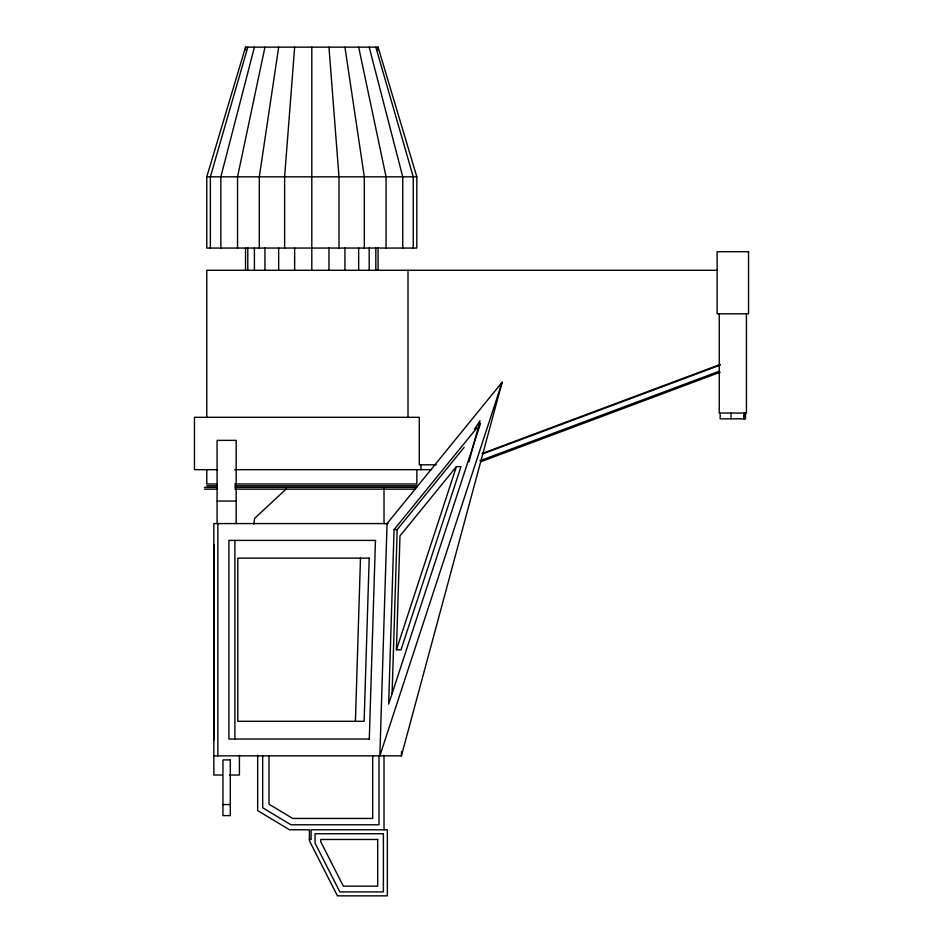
<?xml version="1.0" encoding="UTF-8"?>
<svg xmlns="http://www.w3.org/2000/svg" width="943" height="943" viewBox="0 0 943 943"><rect width="100%" height="100%" fill="white"/><g stroke="black" fill="none" stroke-linecap="round" stroke-linejoin="round"><path stroke-width="1.41" d="M355.417 721.301L360.485 558.126M369.291 739.017L375.455 540.41M476.793 428.016L394.068 529.612L388.657 704.056L480.506 423.454M392.099 693.8L397.192 529.624L464.109 447.43M396.437 649.821L399.973 535.93L456.412 466.608L460.974 466.632L400.999 649.845L396.437 649.821L456.412 466.608M213.837 755.85L401.4 755.85L401.541 751.43M294.652 47.15L284.621 176.824L284.621 248.056M253.844 524.049L254.634 518.379L286.401 488.769M278.668 47.15L259.301 176.824L259.301 248.056M264.948 47.15L237.542 176.824L237.542 248.056M254.41 47.15L220.851 176.824L220.851 248.056M468.919 461.964L480.022 420.79L474.376 429.324M401.4 755.85L502.136 382.221L387.054 523.577L379.852 755.85L502.136 382.221L499.719 385.876M247.797 47.15L210.36 176.824L210.36 248.056M206.788 176.824L245.534 47.15L378.084 47.15L416.83 176.824L416.83 248.056L206.788 248.056L206.788 176.824L416.83 176.824M482.144 453.489L720.169 364.469M482.451 453.996L720.44 365M479.975 460.726L719.344 371.2M480.789 461.752L720.193 372.214M717.505 270.287L206.788 270.287L206.788 417.313M436.291 464.805L419.293 464.805L419.293 417.313L194.458 417.313L194.458 469.673L217.35 469.673M234.76 469.673L431.623 469.673M216.925 483.983L206.788 483.983L206.788 469.673M234.76 483.983L416.83 483.983L416.83 469.673M206.788 485.81L216.925 485.81M234.76 485.81L416.83 485.81M204.36 487.331L217.409 487.331M234.76 487.331L416.83 487.331M204.36 489.158L217.409 489.158M234.76 489.158L415.639 489.158M217.079 501.051L236.174 501.051M388.009 523.577L213.837 523.577L213.837 775.028L222.371 775.028M375.55 540.41L228.925 540.41L228.925 739.017L369.397 739.017M213.837 544.524L213.837 740.019M229.467 775.028L239.416 775.028L239.416 755.296M222.949 804.568L230.304 804.568M309.41 839.529L311.096 839.529L311.096 829.793L387.361 829.793L387.361 895.85L337.429 895.85L309.41 840.755L309.41 829.793L289.584 829.793L257.675 810.638L257.675 755.178M394.068 529.612L397.192 529.624M375.821 47.15L413.246 176.824L413.246 248.056M369.196 47.15L402.755 176.824L402.755 248.056M358.67 47.15L386.064 176.824L386.064 248.056M344.938 47.15L364.316 176.824L364.316 248.056M328.966 47.15L338.985 176.824L338.985 248.056M746.432 313.819L746.432 413.058L719.25 413.058L719.25 313.819M745.5 413.058L745.5 418.833L720.169 418.833L720.169 413.058M744.605 413.058L744.605 418.833M743.709 413.058L743.709 418.833M731.049 413.058L731.049 418.833M420.979 464.805L420.979 469.673M408.001 270.287L408.001 417.313M384.013 488.733L384.013 523.895M384.013 755.237L384.013 829.793M378.992 755.932L378.992 824.783L290.974 824.783L262.684 807.797L262.684 755.591M378.084 47.15L378.084 50.062M378.084 248.056L378.084 270.287M375.821 248.056L375.821 270.287M372.674 756.109L372.674 818.453L292.719 818.453L269.014 804.226L269.014 756.203M369.196 248.056L369.196 270.287M358.67 248.056L358.67 270.287M344.938 248.056L344.938 270.287M328.966 248.056L328.966 270.287M311.803 47.15L311.803 270.287M294.652 248.056L294.652 270.287M278.668 248.056L278.668 270.287M264.948 248.056L264.948 270.287M254.41 248.056L254.41 270.287M247.797 248.056L247.797 270.287M245.534 47.15L245.534 50.062M245.534 248.056L245.534 270.287M236.174 523.577L236.174 440.369L217.079 440.369L217.079 523.577M234.89 540.41L234.89 739.017M217.857 523.577L217.857 755.85M369.196 558.126L364.128 721.301L237.825 721.301L237.825 558.126L369.196 558.126M748.542 251.71L717.128 251.71L717.128 313.819L748.542 313.819L748.542 251.71M230.304 759.917L222.949 759.917L222.949 815.601L230.304 815.601L230.304 759.917M383.4 833.742L315.045 833.742L315.045 843.113L339.857 891.901L383.4 891.901L383.4 833.742M377.683 839.47L320.761 839.47L320.761 841.745L343.358 886.172L377.683 886.172L377.683 839.47"/></g></svg>
